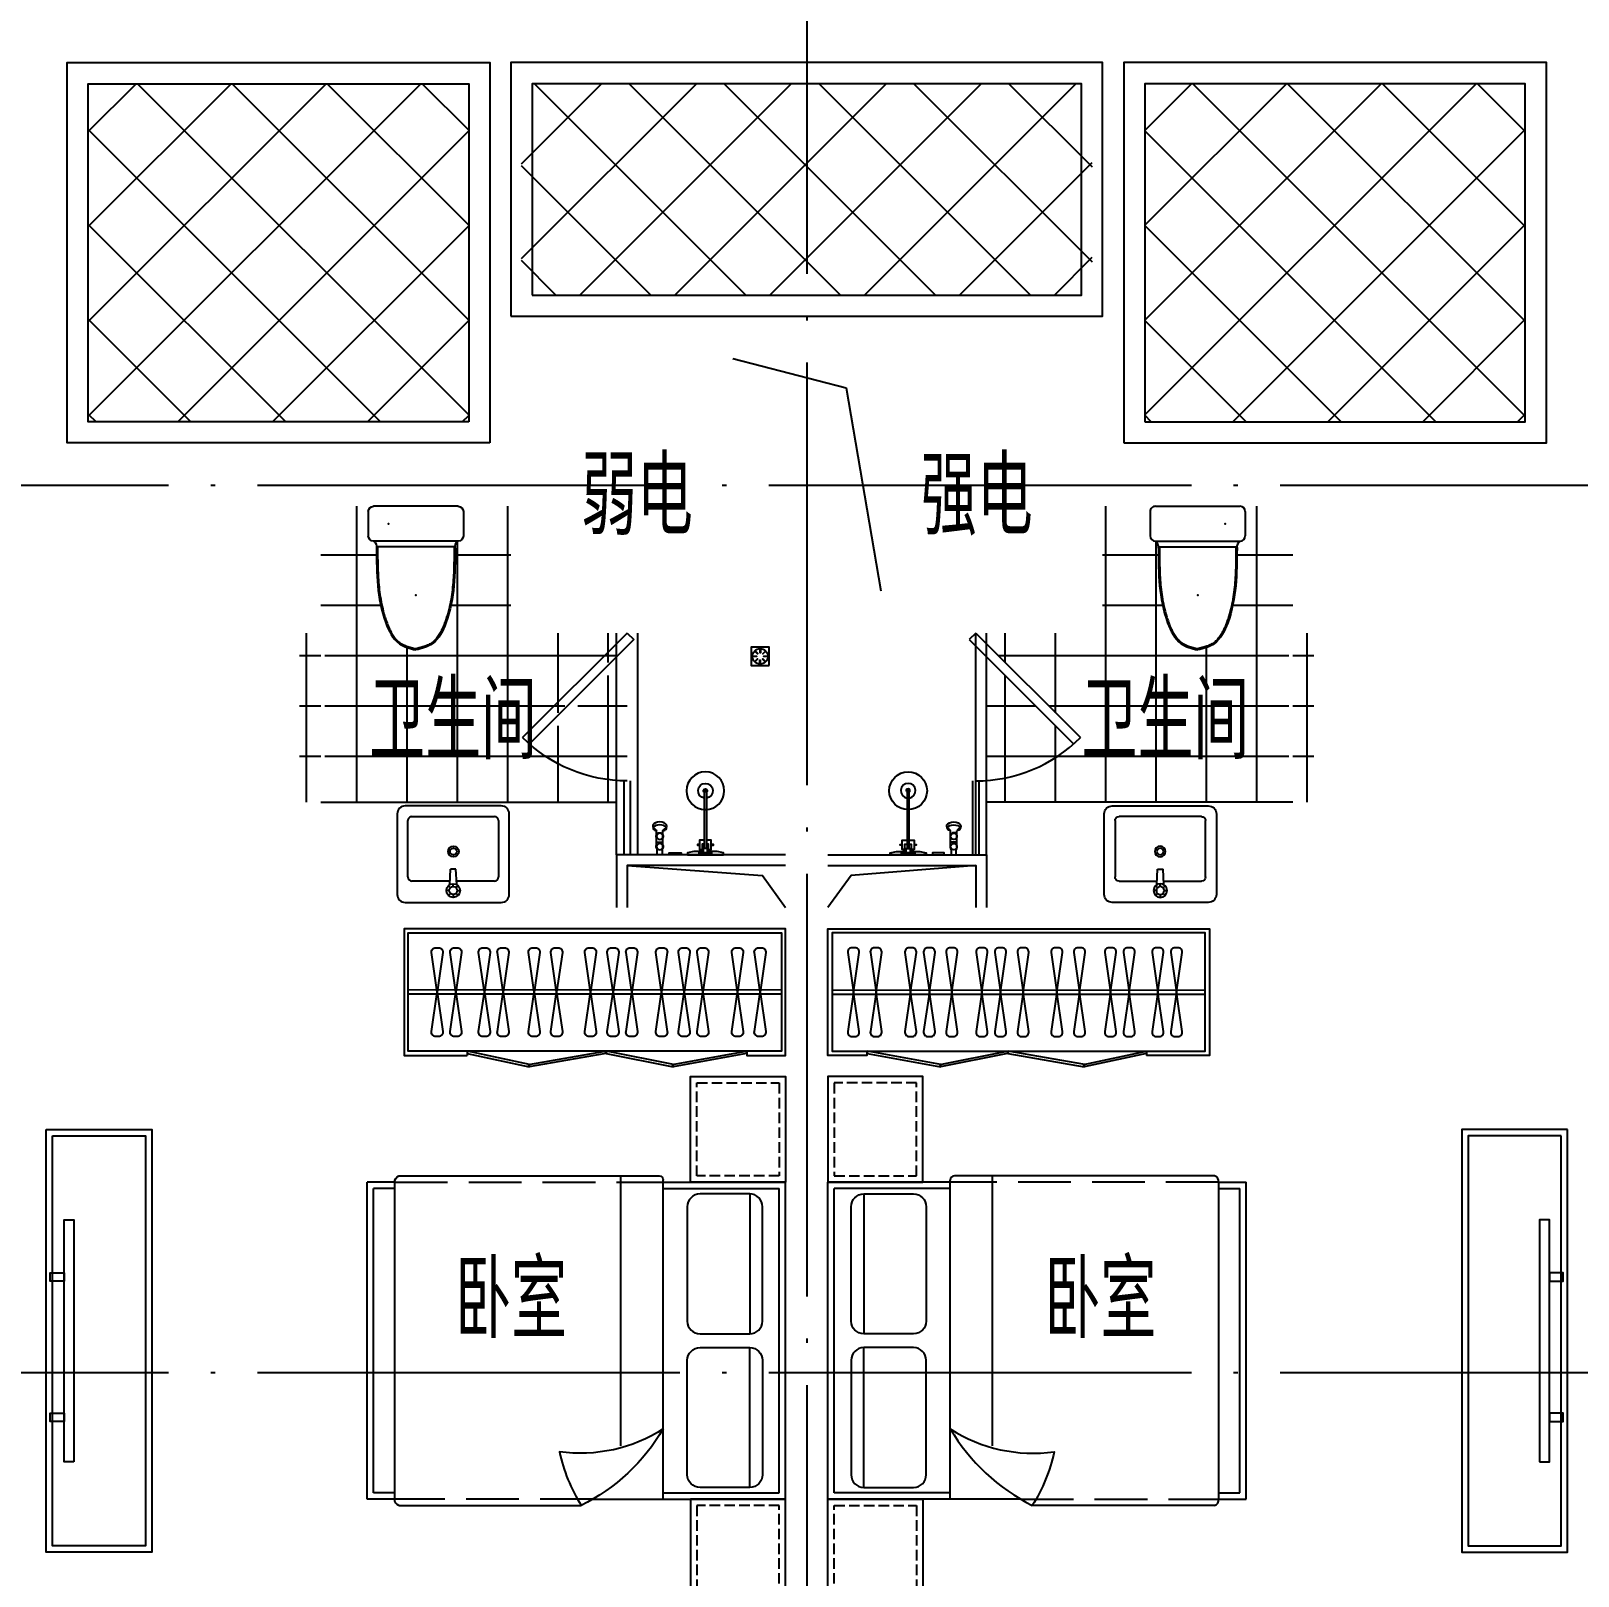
# Model space of a CAD drawing. Extents: x 921942 to 1159542, y -958603 to -790785.
# Drawn here: x 1125518 to 1132840, y -944504 to -937190 of the extents above; entities that cross this region are included whole.
import ezdxf

# ---------------------------------------------------------------- set-up
doc = ezdxf.new("R2010")
doc.units = 0
doc.header["$LTSCALE"] = 1000
doc.header["$MEASUREMENT"] = 0
doc.linetypes.add('DASH', pattern=[0.35, 0.25, -0.1])
doc.linetypes.add('DOTE', pattern=[2.4200000000000004, 2, -0.2, 0.02, -0.2])
doc.layers.get('0').update_dxf_attribs({"linetype": 'CONTINUOUS'})
for name, color, linetype in [('DOTE', 1, 'DOTE'), ('TT', 7, 'CONTINUOUS'), ('厨卫', 8, 'CONTINUOUS'), ('家具', 8, 'CONTINUOUS'), ('平面填充', 250, 'CONTINUOUS'), ('管道', 8, 'CONTINUOUS')]:
    doc.layers.add(name, color=color, linetype=linetype)
doc.styles.get("Standard").update_dxf_attribs({"font": 'GBENOR', "bigfont": 'GBCBIG'})

# ---------------------------------------------------------------- blocks, each defined once
blk = doc.blocks.new('dgfgf')
at = {"layer": '家具'}
blk.add_lwpolyline([(7597.416674697219, -62676.15392832961), (7147.416674697219, -62676.15392832962), (7147.41667469719, -63176.15392832961), (7597.416674697219, -63176.15392832962), (7597.416674697219, -62676.15392832961), (7517.416674697219, -62676.1539283296)], dxfattribs=at)
at = {"layer": '家具', "color": 251, "linetype": 'DASH', "ltscale": 0.2}
blk.add_lwpolyline([(7567.416674697248, -62706.1539283296), (7177.416674697248, -62706.1539283296), (7177.416674697248, -63146.1539283296), (7567.416674697248, -63146.1539283296)], close=True, dxfattribs=at)
blk = doc.blocks.new('A$C72813290')
at = {"layer": '家具'}
for p, q in [((579.0947513123974, 2000.016371003119), (-0.0004400378093123436, 2000.016371003119)), ((-0.0004400378093123436, 499.9831619048491), (-0.0004400378093123436, 2000.016371003119)), ((579.0947513123974, 500.0163710030611), (579.0947513123974, 2010.016371003119)), ((1829.957840142073, 2030.01637100341), (599.0947513123974, 2030.016371003119)), ((779.4731696231756, 752.5990974327433), (779.4731696234085, 2030.016371003177)), ((1849.957517702365, 500.0121914137853), (1849.957837680588, 2000.016371003119)), ((1849.957840142073, 2000.016371003119), (1979.957840142073, 2000.016371003177)), ((1979.957840142073, 500.0163710030611), (1979.957840142073, 2000.016371003119)), ((29.99955996219069, 529.9831619048491), (29.99955996219069, 1970.016371003119)), ((579.0947513123974, 1970.016371003119), (29.99955996219069, 1970.016371003119)), ((169.8553271645214, 1944.55867699394), (169.8553271642886, 1282.784345983411)), ((1849.957840142073, 1970.016371003119), (1949.957840142073, 1970.016371003119)), ((1949.957840142073, 530.0154065003735), (1949.957840142073, 1970.016371003119)), ((169.8553271642886, 555.4408559140284), (169.8553271642886, 1217.215186924615)), ((579.0947513123974, 529.9831619049655), (29.99955996219069, 529.9831619048491)), ((1849.957525086589, 530.0121914295014), (1949.957840142073, 530.0154065003735)), ((912.3110353862867, 499.9831619050237), (-0.0004400378093123436, 499.9831619048491)), ((1829.95784014184, 469.9831619047909), (967.0600076857954, 469.9831619047909)), ((1849.957517702365, 500.0123273498612), (1979.957840142073, 500.0163710030611))]:
    blk.add_line(p, q, dxfattribs=at)
at = {"layer": '家具', "linetype": 'DASH'}
for p, q in [((1849.957840142073, 2000.016371003119), (579.0947513123974, 2000.016371003119)), ((912.3110353862867, 499.9831619050237), (1849.957517702365, 500.0123273498612))]:
    blk.add_line(p, q, dxfattribs=at)
at = {"layer": '家具'}
for points in [[(169.8553271645214, 1944.55867699394), (405.2527041113935, 1944.55867699394, -0.4142135623730953), (465.2527041113935, 1884.55867699394), (465.2527041111607, 1342.784345983411, -0.414213562373095), (405.2527041111607, 1282.784345983411), (169.8553271642886, 1282.784345983411, -0.414213562373095), (109.8553271642886, 1342.784345983411), (109.8553271645214, 1884.55867699394, -0.414213562373095)], [(169.8553271642886, 555.4408559140284), (405.2527041111607, 555.4408559140284, 0.4142135623730953), (465.2527041111607, 615.4408559140284), (465.2527041111607, 1157.215186924615, 0.414213562373095), (405.2527041111607, 1217.215186924615), (169.8553271642886, 1217.215186924615, 0.414213562373095), (109.8553271642886, 1157.215186924615), (109.8553271642886, 615.4408559140284, 0.414213562373095)]]:
    blk.add_lwpolyline(points, format="xyb", close=True, dxfattribs=at)
blk.add_lwpolyline([(579.0947513121646, 832.6283110363293, 0.1803020398392493), (1070.7905931524, 724.6212931455229, -0.08863692969021798), (967.063956128899, 470.1111437573563, 28871.27155084922)], format="xyb", dxfattribs=at)
for centre, radius, start, end in [((599.0947513123974, 2010.016371003119), 20, 90, 180), ((1819.313379895641, 2001.253400020069), 30.66941528179127, 357.6883884843629, 69.69174006278409), ((1391.535863609053, 1313.247569365136), 943.9573255325126, 210.607467028559, 243.2773086982754), ((1819.276255795499, 498.7717413156061), 30.70632750165869, 290.3566406253955, 2.315219899597112)]:
    blk.add_arc(centre, radius, start, end, dxfattribs=at)
blk.add_blockref('dgfgf', (-7147.417114735115, 65176.15369478357), dxfattribs=at)
at = {"layer": '家具', "xscale": -1, "rotation": 180}
blk.add_blockref('dgfgf', (-7147.417114735115, -62676.1541618756), dxfattribs=at)
blk = doc.blocks.new('A$C2FB07499')
at = {"layer": '家具', "ltscale": 0.5}
blk.add_lwpolyline([(499.9999030754261, -2.977030817419291e-06), (-9.692457388155162e-05, -2.977030817419291e-06), (-9.692457388155162e-05, 1999.999997022969), (499.9999030754261, 1999.999997022969)], close=True, dxfattribs=at)
at = {"layer": '家具', "color": 251, "ltscale": 40}
for points in [[(469.9999030754261, 29.99999702296918), (29.99990307542612, 29.99999702296918), (29.99990307542612, 1969.999997022969), (469.9999030754261, 1969.999997022969)], [(368.0062037147145, 1572.054374715095), (414.5079044410231, 1572.054374715095), (414.5079044410231, 427.9456193309197), (368.0062037147145, 427.9456193309197)], [(414.5079044410231, 1381.046087849139), (479.9999030754407, 1381.046087849139), (479.9999030754407, 1342.711880616564), (414.5079044410231, 1342.711880616564)], [(414.5079044410231, 716.8923749520254), (479.9999030754407, 716.8923749520254), (479.9999030754407, 678.5581677194459), (414.5079044410231, 678.5581677194459)]]:
    blk.add_lwpolyline(points, close=True, dxfattribs=at)
blk = doc.blocks.new('sderg fhfgjghj')
at = {"layer": '家具'}
blk.add_line((934.2742529190145, 186.1931568357395), (934.2742529190145, 206.1931568360887), dxfattribs=at)
at = {"layer": '家具', "color": 8}
for p, q in [((-553.327838624944, -83.47103900945513), (1212.449465650367, -83.80684316402767)), ((-553.327838624944, -103.4710390094551), (1212.449465650367, -103.8068431640277))]:
    blk.add_line(p, q, dxfattribs=at)
at = {"layer": '家具'}
for points in [[(-387.7383952216478, 196.3610588184674), (-40.46488000289537, 259.4633254688815), (-38.6400927354116, 249.631227451202), (-385.913607954164, 186.5289608010207)], [(276.3037612263579, 196.3610588184674), (-40.46488000289537, 259.4633254688815), (-42.28966727037914, 249.631227451202), (274.4789739588741, 186.5289608010207)], [(278.2436298890971, 196.1931568359141), (640.1681014043279, 259.2954234863282), (641.9928886718117, 249.4633254686487), (280.0684171565808, 186.3610588184674)], [(934.2742529190145, 196.1931568359141), (640.1681014043279, 259.2954234863282), (638.3433141368441, 249.4633254686487), (932.4494656515308, 186.3610588184674)]]:
    blk.add_lwpolyline(points, close=True, dxfattribs=at)
for points in [[(-389.678263884387, 186.5289608010207), (-389.6782638846198, 206.5289608010207), (-573.3278386247111, 206.5289609905449), (-573.3278386254096, -393.4710390073596), (1232.449465650367, -393.8068431639113), (1232.449465650367, 206.1931568360887), (934.2742529185489, 206.1931568358559)], [(-388.4347257806221, 186.5289608451421), (934.2742529190145, 186.1931568357395), (1212.449465650367, 186.1931568359723), (1212.449465650367, -373.8068431639113), (-553.3278386254096, -373.4710390075925), (-553.3278386247111, 186.5289609905449), (-388.4347257803893, 186.5289608452586)]]:
    blk.add_lwpolyline(points, dxfattribs=at)
at = {"layer": '家具', "color": 8}
for points in [[(-479.18578895065, -280.4131166225416), (-452.2646049216855, -93.47103918512585), (-479.1857890852261, 93.47103918512585, -0.4599211023759233), (-459.4209436543752, 116.5289608791354), (-445.1082661887631, 116.5289608791354, -0.4599211030453886), (-425.3434207644314, 93.47103914170293), (-452.2646049219184, -93.47103918489302), (-425.3434208990075, -280.4131165791187, -0.4599211163599181), (-445.1082661887631, -303.4710391854751), (-459.4209436541423, -303.4710391854751, -0.4599211156939787)], [(-372.4615679481067, -280.4131166225416), (-345.5403839191422, -93.47103918512585), (-372.4615680826828, 93.47103918512585, -0.4599211023759233), (-352.6967226518318, 116.5289608791354), (-338.3840451862197, 116.5289608791354, -0.4599211030453886), (-318.619199761888, 93.47103914170293), (-345.540383919375, -93.47103918489302), (-318.6191998964641, -280.4131165791187, -0.4599211163599181), (-338.3840451862197, -303.4710391854751), (-352.696722651599, -303.4710391854751, -0.4599211156939787)], [(-208.6124662214424, -280.4131166225416), (-181.691282192478, -93.47103918512585), (-208.6124663560186, 93.47103918512585, -0.4599211023759233), (-188.8476209251676, 116.5289608791354), (-174.5349434595555, 116.5289608791354, -0.4599211030453886), (-154.7700980352238, 93.47103914170293), (-181.6912821927108, -93.47103918489302), (-154.7700981697999, -280.4131165791187, -0.4599211163599181), (-174.5349434595555, -303.4710391854751), (-188.8476209249347, -303.4710391854751, -0.4599211156939787)], [(-120.1848129497375, -280.4131166225416), (-93.26362892077304, -93.47103918512585), (-120.1848130843136, 93.47103918512585, -0.4599211023759233), (-100.4199676534627, 116.5289608791354), (-86.1072901878506, 116.5289608791354, -0.4599211030453886), (-66.34244476351887, 93.47103914170293), (-93.26362892100587, -93.47103918489302), (-66.34244489809498, -280.4131165791187, -0.4599211163599181), (-86.1072901878506, -303.4710391854751), (-100.4199676532298, -303.4710391854751, -0.4599211156939787)], [(-13.46059194719419, -280.4131166225416), (13.4605920817703, -93.47103918512585), (-13.4605920817703, 93.47103918512585, -0.4599211023759233), (6.304253349080682, 116.5289608791354), (20.61693081469275, 116.5289608791354, -0.4599211030453886), (40.38177623902448, 93.47103914170293), (13.46059208153747, -93.47103918489302), (40.38177610444836, -280.4131165791187, -0.4599211163599181), (20.61693081469275, -303.4710391854751), (6.304253349313512, -303.4710391854751, -0.4599211156939787)], [(128.218709561741, -280.4131166225416), (155.1398935907055, -93.47103918512585), (128.2187094271649, 93.47103918512585, -0.4599211023759233), (147.9835548580159, 116.5289608791354), (162.2962323236279, 116.5289608791354, -0.4599211030453886), (182.0610777479596, 93.47103914170293), (155.1398935904726, -93.47103918489302), (182.0610776133835, -280.4131165791187, -0.4599211163599181), (162.2962323236279, -303.4710391854751), (147.9835548582487, -303.4710391854751, -0.4599211156939787)], [(216.6463628334459, -280.4131166225416), (243.5675468624104, -93.47103918512585), (216.6463626988698, 93.47103918512585, -0.4599211023759233), (236.4112081297208, 116.5289608791354), (250.7238855953328, 116.5289608791354, -0.4599211030453886), (270.4887310196646, 93.47103914170293), (243.5675468621776, -93.47103918489302), (270.4887308850884, -280.4131165791187, -0.4599211163599181), (250.7238855953328, -303.4710391854751), (236.4112081299536, -303.4710391854751, -0.4599211156939787)], [(323.3705838359892, -280.4131166225416), (350.2917678649537, -93.47103918512585), (323.3705837014131, 93.47103918512585, -0.4599211023759233), (343.1354291322641, 116.5289608791354), (357.4481065978762, 116.5289608791354, -0.4599211030453886), (377.2129520222079, 93.47103914170293), (350.2917678647209, -93.47103918489302), (377.2129518876318, -280.4131165791187, -0.4599211163599181), (357.4481065978762, -303.4710391854751), (343.1354291324969, -303.4710391854751, -0.4599211156939787)], [(483.4243791820481, -280.4131166225416), (510.3455632110126, -93.47103918512585), (483.424379047472, 93.47103918512585, -0.4599211023759233), (503.189224478323, 116.5289608791354), (517.5019019439351, 116.5289608791354, -0.4599211030453886), (537.2667473682668, 93.47103914170293), (510.3455632107798, -93.47103918489302), (537.2667472336907, -280.4131165791187, -0.4599211163599181), (517.5019019439351, -303.4710391854751), (503.1892244785558, -303.4710391854751, -0.4599211156939787)], [(590.1486001845915, -280.4131166225416), (617.069784213556, -93.47103918512585), (590.1486000500154, 93.47103918512585, -0.4599211023759233), (609.9134454808664, 116.5289608791354), (624.2261229464784, 116.5289608791354, -0.4599211030453886), (643.9909683708102, 93.47103914170293), (617.0697842133231, -93.47103918489302), (643.990968236234, -280.4131165791187, -0.4599211163599181), (624.2261229464784, -303.4710391854751), (609.9134454810992, -303.4710391854751, -0.4599211156939787)], [(737.1236634708475, -280.4131166225416), (764.044847499812, -93.47103918512585), (737.1236633362714, 93.47103918512585, -0.4599211023759233), (756.8885087671224, 116.5289608791354), (771.2011862327345, 116.5289608791354, -0.4599211030453886), (790.9660316570662, 93.47103914170293), (764.0448474995792, -93.47103918489302), (790.9660315224901, -280.4131165791187, -0.4599211163599181), (771.2011862327345, -303.4710391854751), (756.8885087673552, -303.4710391854751, -0.4599211156939787)], [(825.5513167425524, -280.4131166225416), (852.4725007715169, -93.47103918512585), (825.5513166079763, 93.47103918512585, -0.4599211023759233), (845.3161620388273, 116.5289608791354), (859.6288395044394, 116.5289608791354, -0.4599211030453886), (879.3936849287711, 93.47103914170293), (852.4725007712841, -93.47103918489302), (879.393684794195, -280.4131165791187, -0.4599211163599181), (859.6288395044394, -303.4710391854751), (845.3161620390601, -303.4710391854751, -0.4599211156939787)], [(960.7718982230872, -280.4131166225416), (987.6930822520517, -93.47103918512585), (960.7718980885111, 93.47103918512585, -0.4599211023759233), (980.5367435193621, 116.5289608791354), (994.8494209849741, 116.5289608791354, -0.4599211030453886), (1014.614266409306, 93.47103914170293), (987.6930822518189, -93.47103918489302), (1014.61426627473, -280.4131165791187, -0.4599211163599181), (994.8494209849741, -303.4710391854751), (980.5367435195949, -303.4710391854751, -0.4599211156939787)], [(1049.199551494792, -280.4131166225416), (1076.120735523757, -93.47103918512585), (1049.199551360216, 93.47103918512585, -0.4599211023759233), (1068.964396791067, 116.5289608791354), (1083.277074256679, 116.5289608791354, -0.4599211030453886), (1103.041919681011, 93.47103914170293), (1076.120735523524, -93.47103918489302), (1103.041919546435, -280.4131165791187, -0.4599211163599181), (1083.277074256679, -303.4710391854751), (1068.9643967913, -303.4710391854751, -0.4599211156939787)]]:
    blk.add_lwpolyline(points, format="xyb", close=True, dxfattribs=at)
blk = doc.blocks.new('asfdgfhgfh')
at = {"layer": '厨卫', "lineweight": -3}
for p, q in [((-221.8856369944988, -49.84651675086934), (-221.8856369771529, -124.6302747764857)), ((-221.8856369893765, -71.84651675086934), (-191.8856369893765, -71.84651674388442)), ((-191.8856369944988, -49.84651674388442), (-191.8856369771529, -124.6302747704322)), ((-12.385636997642, -36.51318336813711), (-12.3856369999703, -26.51318336813711)), ((4.114363003522158, -41.5131833642954), (4.114363067201339, -314.8901316133561)), ((14.11436306720134, -314.8901316110278), (14.11436300352216, -41.51318336196709)), ((30.614363002358, -36.51318335812539), (30.6143630000297, -26.51318335812539))]:
    blk.add_line(p, q, dxfattribs=at)
at = {"layer": '厨卫', "color": 8}
for p, q in [((-5.885636997641996, -36.51318336662371), (-5.885636999970302, -26.51318336662371)), ((24.11436300165951, -33.51318335963879), (24.1143630000297, -26.51318335963879))]:
    blk.add_line(p, q, dxfattribs=at)
at = {"layer": '厨卫', "lineweight": -3}
for points in [[(-195.2189703301992, -40.41842632874614), (-195.2189703369513, -11.51318341068691), (-218.5523036699742, -11.51318341615843), (-218.5523036632221, -40.41842633421766)], [(-0.885636999970302, -26.51318336545955), (-46.1356369999703, -26.51318337599514), (-75.88563700113446, -21.51318338292185), (-75.88563700346276, -11.51318338292185)], [(-75.88563700346276, -11.51318338292185), (94.11436299653724, -11.51318334334064), (94.11436299886554, -21.51318334334064), (64.3643630000297, -26.51318335026735), (19.1143630000297, -26.51318336080294)], [(-18.88563699193764, -61.01318336965051), (-28.88563699193764, -61.01318337197881), (-28.88563699286897, -57.01318337197881), (-18.88563699286897, -57.01318336965051)], [(4.114363012835383, -81.5131833642954), (-18.88563698716462, -81.5131833696505), (-18.885636997642, -36.51318336965051), (-5.885636997641996, -36.51318336662371)], [(24.114363002358, -36.51318335963879), (37.114363002358, -36.51318335661199), (37.11436301283538, -81.51318335661199), (14.11436301283538, -81.5131833619671)], [(37.11436300713103, -57.01318335661199), (47.11436300713103, -57.01318335428368), (47.11436300806236, -61.01318335428368), (37.11436300806236, -61.01318335661199)]]:
    blk.add_lwpolyline(points, dxfattribs=at)
for points in [[(-161.8856370034628, -11.51318340294529), (-161.8856370011345, -21.51318340294529), (-105.8856370011345, -21.51318338990677), (-105.8856370034628, -11.51318338990677)], [(40.11436299653724, -11.5131833559135), (40.11436299886554, -21.5131833559135), (-21.88563700113446, -21.513183370349), (-21.88563700346276, -11.513183370349)]]:
    blk.add_lwpolyline(points, close=True, dxfattribs=at)
at = {"layer": '厨卫', "color": 8}
for points in [[(4.114363008178771, -61.5131833642954), (-5.885636991821229, -61.51318336662371), (-5.885636998340487, -33.51318336662371), (-0.8856369983404875, -33.51318336545955)], [(19.11436300165951, -33.51318336080294), (24.11436300165951, -33.51318335963879), (24.11436300817877, -61.51318335963879), (14.11436300817877, -61.51318336196709)]]:
    blk.add_lwpolyline(points, dxfattribs=at)
blk.add_lwpolyline([(19.11436299886554, -21.51318336080294), (19.11436300352216, -41.51318336080294), (-0.8856369964778423, -41.51318336545955), (-0.8856370011344552, -21.51318336545955)], close=True, dxfattribs=at)
for centre, radius in [((-206.8856369944988, -49.84651674760971), 15), ((-206.8856369830901, -98.84651674760971), 15), ((9.114363067201339, -314.8901316124247), 4.999999999999999)]:
    blk.add_circle(centre, radius, dxfattribs=at)
at = {"layer": '厨卫', "lineweight": -3}
blk.add_circle((9.114363067201339, -314.8901316124247), 89.50000000000477, dxfattribs=at)
at = {"layer": '厨卫', "color": 8}
for centre, radius, start, end in [((-206.8856369944988, -49.84651674760971), 16.99999999999724, 133.3359227590924, 208.0724869444849), ((-206.8856369944988, -49.84651674760971), 16.99999999999724, 331.9275130823918, 46.66407726919459), ((-206.8856369830901, -98.84651674760971), 17.00000000000621, 151.9275130823917, 28.07248694448486), ((9.114363067201339, -314.8901316124247), 35.00000000000433, 98.21321072082475, 81.78678930605847), ((9.114363067201339, -314.8901316124247), 8.999999999996225, 123.7489886090958, 56.25101141680645)]:
    blk.add_arc(centre, radius, start, end, dxfattribs=at)
at = {"layer": '厨卫', "lineweight": -3}
for centre, radius, start, end in [((-238.5193366559688, -118.6833045217791), 17.66483569775225, 286.4180663995135, 340.3267392425314), ((-175.251937301131, -118.6833045069943), 17.66483569771895, 199.6732607848371, 253.5819336279643)]:
    blk.add_arc(centre, radius, start, end, dxfattribs=at)
at = {"layer": '厨卫', "lineweight": -3, "extrusion": (0, 0, -1)}
for centre, major_axis, ratio, start_param, end_param in [((-206.8856369717978, -147.3145737763261), (33.5595291014366, 7.822422223179187e-09), 0.612909361112146, -0.3796203813063745, 3.521213034889361), ((-206.8856369740097, -137.8439095284557), (31.40840299578781, 7.294673165733956e-09), 0.4788404488619488, -1.072899011411401, 4.214491665006882)]:
    blk.add_ellipse(centre, major_axis=major_axis, ratio=ratio, start_param=start_param, end_param=end_param, dxfattribs=at)
blk = doc.blocks.new('aswfdgdfh')
at = {"layer": '厨卫'}
blk.add_lwpolyline([(42.91116649913602, -42.91116651915945), (42.91116651904304, 42.91116649936885), (-42.91116649971809, 42.91116651933407), (-42.91116651915945, -42.91116649919422)], close=True, dxfattribs=at)
at = {"layer": '厨卫', "color": 8}
for points in [[(-32.97869960835669, -0.3626143862493336), (-32.97869960800745, 1.312903414946049), (-17.40667611290701, 1.312903411278967), (-17.40667611325625, -0.3626143899164163)], [(-23.57586921961047, 23.06305503624026), (-22.39109922014177, 24.24782503518509), (-11.38001581258141, 13.23674162226962), (-12.5647858120501, 12.05197162332479)], [(-0.3626143864821643, 32.97869960853131), (1.312903414713219, 32.97869960818207), (1.312903410987929, 17.40667611308163), (-0.3626143902074546, 17.40667611343088)], [(23.06305503600743, 23.57586921961047), (24.24782503489405, 22.39109922008356), (13.23674162174575, 11.3800158125232), (12.05197162285913, 12.5647858120501)], [(32.97869960870594, 0.3626143867149949), (32.97869960835669, -1.312903414480388), (17.40667611325625, -1.312903410871513), (17.4066761136055, 0.3626143903238699)], [(-23.0630550365895, -23.57586921937764), (-24.24782503547613, -22.39109921985073), (-13.23674162279349, -11.38001581229037), (-12.05197162390687, -12.56478581181727)], [(0.3626143864821643, -32.97869960858952), (-1.312903414713219, -32.97869960818207), (-1.312903411104344, -17.40667611308163), (0.3626143900910392, -17.40667611348908)], [(23.57586921949405, -23.06305503600743), (22.39109922002535, -24.24782503501046), (11.38001581246499, -13.236741622095), (12.56478581193369, -12.05197162309196)]]:
    blk.add_lwpolyline(points, close=True, dxfattribs=at)
blk.add_circle((0, 0), 36.56169166270411, dxfattribs=at)
blk = doc.blocks.new('DR2045')
at = {"color": 0, "linetype": 'ByBlock'}
for p, q in [((0, 0), (-1.060660171779773, -1.060660171779773)), ((0, 0), (16.97056274847716, -16.97056274847705)), ((-1.060660171779773, -1.060660171779773), (15.90990257669728, -18.03122292025705))]:
    blk.add_line(p, q, dxfattribs=at)
blk.add_arc((1.137e-13, 0), 24, 270, 315.0000000000002, dxfattribs=at)
blk = doc.blocks.new('asfdgfh')
at = {"layer": '厨卫', "ltscale": 100}
for p, q in [((158.6061403580243, -66.74624508770648, 1e-08), (-241.3938596419757, -66.74624508770648, 1e-08)), ((145.0359630809398, -40.00501381768845, 1e-08), (-227.8236823648913, -40.00501381763024, 1e-08)), ((-266.3938596419757, -206.7462450877065, 1e-08), (-266.3938596419757, -91.74624508770648, 1e-08)), ((183.6061403580243, -206.7462450877065, 1e-08), (183.6061403580243, -91.74624508770648, 1e-08)), ((158.6061403580243, -231.7462450877065, 1e-08), (-241.3938596419757, -231.7462450877065, 1e-08))]:
    blk.add_line(p, q, dxfattribs=at)
for centre, radius, start, end in [((-241.3938596419757, -91.74624508770648, 1e-08), 25, 90, 180), ((-260.5523616871797, -38.96400265733246, 1e-08), 33.7026474030758, 303.6157109725532, 10.84696719488574), ((177.9976350881625, -38.91324735910166, 1e-08), 33.92205522120374, 169.3112870268983, 235.1347334929933), ((158.6061403580243, -91.74624508770648, 1e-08), 25, 0, 90), ((-241.3938596419757, -206.7462450877065, 1e-08), 25, 180, 270), ((158.6061403580243, -206.7462450877065, 1e-08), 25, 270, 0)]:
    blk.add_arc(centre, radius, start, end, dxfattribs=at)
for points, knots in [([(-227.4518687603995, -32.62162061396521, 1e-08), (-226.9353668346303, 85.37594802759122, 1e-08), (-226.2472895187093, 242.5708126805839, 1e-08), (-137.1220646596048, 424.3787184518296, 1e-08), (-69.4156421351945, 441.2649987917976, 1e-08), (-41.39385964197572, 448.2537549122935, 1e-08)], [0, 0, 0, 0, 355.2427200000478, 473.2498468592557, 556.5760415512856, 556.5760415512856, 556.5760415512856, 556.5760415512856]), ([(-222.386364149279, -40.91234634397551, 1e-08), (-222.3170452134218, -1.831418545451015, 1e-08), (-222.1818527567666, 28.93990408239188, 1e-08), (-220.4100389668019, 90.34868874558015, 1e-08), (-218.7734653048683, 120.9858626425266, 1e-08), (-212.509750041645, 182.0777151569491, 1e-08), (-207.8829613195267, 212.5319677420775, 1e-08), (-197.5880797164282, 258.051534573664, 1e-08), (-193.6039936954621, 273.1763080467354, 1e-08), (-186.629739375785, 295.8867455115542, 1e-08), (-184.1489072622498, 303.427438870247, 1e-08), (-180.1596170942066, 314.7469708258868, 1e-08), (-178.7862445526989, 318.5206959992065, 1e-08), (-175.9505653644446, 326.0479466679972, 1e-08), (-174.4867895336356, 329.8009186078561, 1e-08), (-169.9393923776224, 340.975605096959, 1e-08), (-166.6989095088793, 348.314735660213, 1e-08), (-159.6970359194092, 362.5182831250131, 1e-08), (-155.9353800704703, 369.3825693256804, 1e-08), (-147.7999835315859, 382.3772172625177, 1e-08), (-143.4231725434074, 388.5123584169196, 1e-08), (-133.9665768969571, 399.8101369815413, 1e-08), (-128.8872494532261, 404.9731570870499, 1e-08), (-120.6686682185391, 411.8268212875118, 1e-08), (-117.8348489145283, 413.957806598919, 1e-08), (-111.9260162728606, 417.9222275622888, 1e-08), (-108.8536238392117, 419.7595681864768, 1e-08), (-102.4944711822318, 423.1883376791957, 1e-08), (-99.20720267400611, 424.7799639478326, 1e-08), (-92.44047933979891, 427.7590758345905, 1e-08), (-88.96084854705259, 429.1461617478635, 1e-08), (-78.33203845180105, 433.0427257994888, 1e-08), (-70.91107445745729, 435.3165363871958, 1e-08), (-55.73619011044502, 439.5230601656367, 1e-08), (-47.98269564437214, 441.4573095762171, 1e-08), (-40.18390118214302, 443.4023633051547, 1e-08)], [0, 0, 0, 0, 92.7626735918814, 92.7626735918814, 185.5253471837628, 185.5253471837628, 278.2880207756442, 278.2880207756442, 324.6693575715849, 324.6693575715849, 347.8600259695552, 347.8600259695552, 359.4553601685404, 359.4553601685404, 371.0506943675256, 371.0506943675256, 394.2413627654959, 394.2413627654959, 417.4320311634663, 417.4320311634663, 440.6226995614366, 440.6226995614366, 463.8133679594069, 463.8133679594069, 475.4087021583921, 475.4087021583921, 487.0040363573773, 487.0040363573773, 498.5993705563625, 498.5993705563625, 510.1947047553477, 510.1947047553477, 533.385373153318, 533.385373153318, 556.5760415512884, 556.5760415512884, 556.5760415512884, 556.5760415512884]), ([(139.9656515456736, -40.37549151579151, 1e-08), (139.5293259294704, -1.831418545509223, 1e-08), (139.3941334728152, 28.93990408233367, 1e-08), (137.6223196828505, 90.34868874558015, 1e-08), (135.9857460209168, 120.9858626424684, 1e-08), (129.7220307576936, 182.0777151568909, 1e-08), (125.0952420355752, 212.5319677420193, 1e-08), (114.8003604324767, 258.051534573664, 1e-08), (110.8162744116271, 273.1763080467354, 1e-08), (103.8420200918335, 295.8867455115542, 1e-08), (101.3611879782984, 303.427438870247, 1e-08), (97.37189781025518, 314.7469708258868, 1e-08), (95.99852526874747, 318.5206959992065, 1e-08), (93.16284608049318, 326.0479466679972, 1e-08), (91.69907024968415, 329.8009186078561, 1e-08), (87.15167309367098, 340.9756050969008, 1e-08), (83.91119022492785, 348.314735660213, 1e-08), (76.9093166354578, 362.5182831249549, 1e-08), (73.14766078651883, 369.3825693256804, 1e-08), (65.01226424775086, 382.3772172625177, 1e-08), (60.63545325957239, 388.5123584168614, 1e-08), (51.17885761300568, 399.8101369815413, 1e-08), (46.09953016939107, 404.9731570870499, 1e-08), (37.88094893458765, 411.8268212874536, 1e-08), (35.04712963057682, 413.957806598919, 1e-08), (29.13829698890913, 417.9222275622305, 1e-08), (26.0659045552602, 419.7595681864768, 1e-08), (19.70675189828034, 423.1883376791957, 1e-08), (16.41948339005467, 424.7799639478326, 1e-08), (9.652760055847466, 427.7590758345905, 1e-08), (6.173129263101146, 429.1461617478635, 1e-08), (-4.455680832150392, 433.0427257994888, 1e-08), (-11.87664482649416, 435.3165363871958, 1e-08), (-27.05152917350642, 439.5230601656367, 1e-08), (-34.8050236395793, 441.4573095762171, 1e-08), (-42.60381810180843, 443.4023633051547, 1e-08)], [0, 0, 0, 0, 92.7626735918814, 92.7626735918814, 185.5253471837628, 185.5253471837628, 278.2880207756442, 278.2880207756442, 324.6693575715849, 324.6693575715849, 347.8600259695552, 347.8600259695552, 359.4553601685404, 359.4553601685404, 371.0506943675256, 371.0506943675256, 394.2413627654959, 394.2413627654959, 417.4320311634663, 417.4320311634663, 440.6226995614366, 440.6226995614366, 463.8133679594069, 463.8133679594069, 475.4087021583921, 475.4087021583921, 487.0040363573773, 487.0040363573773, 498.5993705563625, 498.5993705563625, 510.1947047553477, 510.1947047553477, 533.385373153318, 533.385373153318, 556.5760415512884, 556.5760415512884, 556.5760415512884, 556.5760415512884]), ([(144.6641494764481, -32.62162061396521, 1e-08), (144.1476475506788, 85.37594802759122, 1e-08), (143.4595702347578, 242.5708126806421, 1e-08), (54.33434537565336, 424.3787184517714, 1e-08), (-13.37207714864053, 441.2649987917976, 1e-08), (-41.39385964197572, 448.2537549122935, 1e-08)], [0, 0, 0, 0, 355.2427200000514, 473.2498468592435, 556.5760415512733, 556.5760415512733, 556.5760415512733, 556.5760415512733])]:
    blk.add_open_spline(points, degree=3, knots=knots, dxfattribs=at)
at = {"layer": '厨卫'}
for p in [(-42.11964251066092, 189.2791899586446, 1e-08), (-170.7115477228072, -148.692169585207, 1e-08)]:
    blk.add_point(p, dxfattribs=at)
blk = doc.blocks.new('dfdsf')
at = {"layer": '家具'}
for p, q in [((-5626.473608758264, -27307.3486458838), (-6080.731913608171, -27307.3486458838)), ((-6118.831913608177, -27345.44864588381), (-6118.831913608177, -27726.44864588381)), ((-5588.373608758258, -27726.44864588381), (-5588.373608758258, -27345.44864588381)), ((-6080.731913608171, -27764.54864588381), (-5626.473608758264, -27764.54864588381))]:
    blk.add_line(p, q, dxfattribs=at)
at = {"layer": '家具', "color": 8}
for p, q in [((-5872.406503072321, -27363.95664026488), (-5885.871040426886, -27363.95664026488)), ((-5866.874092104343, -27350.63551101041), (-5876.377111874863, -27341.09683283082)), ((-5866.710719794231, -27377.43855889999), (-5876.096491956057, -27387.09262784412)), ((-5853.602761183218, -27345.15289837577), (-5853.602761183218, -27331.68836102118)), ((-5831.109767354174, -27340.81993622227), (-5840.495539516, -27350.4740051664)), ((-5830.828410491573, -27386.81644769893), (-5840.331430262093, -27377.27776951935)), ((-5834.799019294114, -27363.95664026488), (-5821.334481939521, -27363.95664026488)), ((-6068.03191360816, -27694.69864588381), (-6068.03191360816, -27427.9986458838)), ((-6048.981913608171, -27408.94864588381), (-5869.201593039608, -27408.94864588381)), ((-5870.084983734348, -27391.69791249819), (-5866.302761183229, -27465.55664026488)), ((-5853.602761183218, -27382.76038215398), (-5853.602761183218, -27396.22491950855)), ((-5837.120538632058, -27391.69791249819), (-5840.902761183206, -27465.55664026488)), ((-5838.003929326798, -27408.94864588381), (-5658.223608758264, -27408.94864588381)), ((-5639.173608758247, -27427.9986458838), (-5639.173608758247, -27694.69864588381)), ((-5866.302761183229, -27465.55664026488), (-5840.902761183206, -27465.55664026488)), ((-5658.223608758264, -27713.7486458838), (-6048.981913608171, -27713.7486458838))]:
    blk.add_line(p, q, dxfattribs=at)
for centre, radius in [((-5853.602761183218, -27363.95664026488), 32.26827924368117), ((-5853.602761183218, -27363.95664026488), 18.80374188911082), ((-5854.571620082796, -27548.64864588382), 25.4), ((-5854.571620082796, -27548.64864588382), 15.95985148249019)]:
    blk.add_circle(centre, radius, dxfattribs=at)
at = {"layer": '家具'}
for centre, start, end in [((-6080.731913608171, -27345.44864588381), 90, 180), ((-5626.473608758264, -27345.44864588381), 0, 90), ((-6080.731913608171, -27726.44864588381), 180, 270), ((-5626.473608758264, -27726.44864588381), 270, 0)]:
    blk.add_arc(centre, 38.09999999999999, start, end, dxfattribs=at)
at = {"layer": '家具', "color": 8}
for centre, start, end in [((-6048.981913608171, -27427.9986458838), 90, 180), ((-5658.223608758264, -27427.9986458838), 0, 90), ((-6048.981913608171, -27694.69864588381), 180, 270), ((-5658.223608758264, -27694.69864588381), 270, 0)]:
    blk.add_arc(centre, 19.05, start, end, dxfattribs=at)

msp = doc.modelspace()

# ---------------------------------------------------------------- hatches: boundary and pattern name
at = {"layer": '平面填充'}
h = msp.add_hatch(dxfattribs=at)
h.set_pattern_fill('NET', color=256, scale=100, angle=45, style=0)
h.set_pattern_definition([(45, (465072.5363303055, -366742.544229287), (-224.5064030267288, 224.5064030267289), []), (135, (465072.5363303055, -366742.544229287), (-224.5064030267289, -224.5064030267288), [])])
h.paths.add_polyline_path([(1127589.949786828, -939040.4414576589), (1125789.949786772, -939040.4414576589), (1125789.949786772, -937440.4414576873), (1127589.949786828, -937440.4414576873)])
h = msp.add_hatch(dxfattribs=at)
h.set_pattern_fill('NET', color=256, scale=100, angle=45, style=0)
h.set_pattern_definition([(45, (295589.7696618063, -204361.5283517489), (-224.5064030267288, 224.5064030267289), []), (135, (295589.7696618063, -204361.5283517489), (-224.5064030267289, -224.5064030267288), [])])
h.paths.add_polyline_path([(1127839.949789878, -938440.441457703), (1130539.949789939, -938440.4414577031), (1130539.949789939, -937440.4414577032), (1127839.949789878, -937440.4414577031)])
h = msp.add_hatch(dxfattribs=at)
h.set_pattern_fill('NET', color=256, scale=100, angle=45, style=0)
h.set_pattern_definition([(135, (1793307.363243181, -366742.544229287), (224.5064030267288, 224.5064030267289), []), (45.00000000000001, (1793307.363243181, -366742.544229287), (224.5064030267289, -224.5064030267288), [])])
h.paths.add_polyline_path([(1130789.949786659, -939040.4414576589), (1132589.949786715, -939040.4414576589), (1132589.949786715, -937440.4414576873), (1130789.949786659, -937440.4414576873)])
h = msp.add_hatch(dxfattribs=at)
h.set_pattern_fill('NET', color=256, scale=75, style=0)
h.set_pattern_definition([(0, (465072.5363303055, -366742.544229287), (0, 238.125), []), (90, (465072.5363303055, -366742.544229287), (-238.125, 1.458046940019768e-14), [])])
edge = h.paths.add_edge_path()
edge.add_line((1127889.949786724, -940040.4414576819), (1127789.949786801, -940040.4414576805))
edge.add_line((1127789.949786801, -940040.4414576805), (1127789.949786801, -939440.4414576588))
edge.add_line((1127789.949786801, -939440.4414576588), (1127539.94978678, -939440.4414576589))
edge.add_arc((1127539.94978678, -939465.4414576589), 25, 0, 90, ccw=False)
edge.add_line((1127564.94978678, -939465.4414576589), (1127564.94978678, -939580.4414576589))
edge.add_arc((1127539.94978678, -939580.4414576589), 25, -90, 0, ccw=False)
edge.add_arc((1127559.34128151, -939633.2744553876), 33.9220552211547, 124.8652665068609, 190.6887130120241)
edge.add_spline(control_points=[(1127526.007795898, -939639.5660821326), (1127525.491293973, -939757.5636507742), (1127524.803216656, -939914.7585154272), (1127435.677991797, -940096.5664211984), (1127367.971569273, -940113.4527015383), (1127339.94978678, -940120.4414576589)], knot_values=[0, 0, 0, 0, 355.2427200000514, 473.2498468592435, 556.5760415512733, 556.5760415512733, 556.5760415512733, 556.5760415512733], degree=3, periodic=0)
edge.add_spline(control_points=[(1127339.94978678, -940120.4414576589), (1127311.928004286, -940113.4527015383), (1127244.221581762, -940096.5664211984), (1127155.096356903, -939914.7585154271), (1127154.408279587, -939757.5636507742), (1127153.891777661, -939639.5660821326)], knot_values=[0, 0, 0, 0, 83.32619469202984, 201.3333215512378, 556.5760415512856, 556.5760415512856, 556.5760415512856, 556.5760415512856], degree=3, periodic=0)
edge.add_arc((1127120.791284735, -939633.2237000893), 33.70264740311221, 349.1530328054943, 415.5214195735331)
edge.add_arc((1127139.94978678, -939580.4414576589), 25, 180, 269.81780543844354, ccw=False)
edge.add_line((1127114.94978678, -939580.4414576589), (1127114.94978678, -939465.4414576589))
edge.add_arc((1127139.94978678, -939465.4414576589), 25, 90, 180, ccw=False)
edge.add_line((1127139.94978678, -939440.4414576589), (1126889.94978678, -939440.4414576589))
edge.add_line((1126889.94978678, -939440.4414576589), (1126889.949786779, -940040.4414576944))
edge.add_line((1126889.94978678, -940040.4414576944), (1126894.452445004, -940040.4414576944))
edge.add_line((1126894.452445004, -940040.4414576944), (1126908.611587261, -940040.4414576944))
edge.add_line((1126908.611587261, -940040.4414576944), (1126908.611587261, -940840.4414576947))
edge.add_line((1126908.611587261, -940840.4414576947), (1127889.949786724, -940840.4414577085))
edge.add_line((1127889.949786724, -940840.4414577085), (1127889.949786724, -940040.4414576819))
edge = h.paths.add_edge_path()
edge.add_line((1128339.955081076, -940090.4124755494), (1128339.955345629, -940040.4414576883))
edge.add_line((1128339.955345629, -940040.4414576883), (1127889.949786724, -940040.441457682))
edge.add_line((1127889.949786724, -940040.441457682), (1127889.949786724, -940840.4414577085))
edge.add_line((1127889.949786724, -940840.4414577085), (1128339.951110332, -940840.4414577145))
edge.add_line((1128339.951110332, -940840.4414577145), (1128339.95164934, -940738.6289960332))
edge.add_ellipse((1128389.950635392, -940040.4169212331), major_axis=(-494.9747468320944, 494.9747468320944), ratio=0.9999999999996593, start_angle=93.58332169846909, end_angle=130.9040394470792, ccw=False)
edge.add_ellipse((1128389.950635392, -940040.4169212331), major_axis=(-494.9747468320944, 494.9747468320944), ratio=0.9999999999996593, start_angle=90, end_angle=93.58332169846909, ccw=False)
edge.add_line((1127894.975888561, -940535.3916680649), (1128339.955081076, -940090.4124755494))
edge = h.paths.add_edge_path(flags=17)
edge.add_line((1128339.954753517, -940152.2846464621), (1127926.879503728, -940565.3598962518))
edge.add_ellipse((1128389.950635392, -940040.4169212331), major_axis=(-494.9747468320944, 494.9747468320944), ratio=0.9999999999996593, start_angle=93.5833216984691, end_angle=130.9040394470792)
edge.add_line((1128339.95164934, -940738.628996033), (1128339.954753517, -940152.2846464621))
h.paths.add_polyline_path([(1126889.94978678, -940040.4414576804), (1126789.94978678, -940040.4414576804), (1126789.94978678, -940840.4414576804), (1126889.94978678, -940840.4414576805)])
h.paths.add_polyline_path([(1126874.027510204, -940504.7992957148), (1126883.69978678, -940504.7992957149), (1126883.69978678, -940567.1263567499)], flags=16)
h = msp.add_hatch(dxfattribs=at)
h.set_pattern_fill('NET', color=256, scale=75, style=0)
h.set_pattern_definition([(180, (1793307.363243181, -366742.544229287), (0, 238.125), []), (90, (1793307.363243181, -366742.544229287), (238.125, 1.458046940019768e-14), [])])
edge = h.paths.add_edge_path()
edge.add_line((1130489.949786763, -940040.4414576819), (1130589.949786685, -940040.4414576805))
edge.add_line((1130589.949786685, -940040.4414576805), (1130589.949786685, -939440.4414576588))
edge.add_line((1130589.949786685, -939440.4414576588), (1130839.949786707, -939440.4414576589))
edge.add_arc((1130839.949786707, -939465.4414576589), 25, 450, 540)
edge.add_line((1130814.949786707, -939465.4414576589), (1130814.949786707, -939580.4414576589))
edge.add_arc((1130839.949786707, -939580.4414576589), 25, 540, 630)
edge.add_arc((1130820.558291977, -939633.2744553876), 33.9220552211547, 349.3112869879759, 415.1347334931391, ccw=False)
edge.add_spline(control_points=[(1130853.891777588, -939639.5660821326), (1130854.408279514, -939757.5636507742), (1130855.09635683, -939914.7585154272), (1130944.221581689, -940096.5664211984), (1131011.928004213, -940113.4527015383), (1131039.949786707, -940120.4414576589)], knot_values=[0, 0, 0, 0, 355.2427200000514, 473.2498468592435, 556.5760415512733, 556.5760415512733, 556.5760415512733, 556.5760415512733], degree=3, periodic=0)
edge.add_spline(control_points=[(1131039.949786707, -940120.4414576589), (1131067.9715692, -940113.4527015383), (1131135.677991724, -940096.5664211984), (1131224.803216584, -939914.7585154271), (1131225.491293899, -939757.5636507742), (1131226.007795825, -939639.5660821326)], knot_values=[0, 0, 0, 0, 83.32619469202984, 201.3333215512378, 556.5760415512856, 556.5760415512856, 556.5760415512856, 556.5760415512856], degree=3, periodic=0)
edge.add_arc((1131259.108288752, -939633.2237000893), 33.70264740311221, 124.47858042646689, 190.8469671945057, ccw=False)
edge.add_arc((1131239.949786707, -939580.4414576589), 25, 270.1821945615565, 360)
edge.add_line((1131264.949786707, -939580.4414576589), (1131264.949786707, -939465.4414576589))
edge.add_arc((1131239.949786707, -939465.4414576589), 25, 360, 450)
edge.add_line((1131239.949786707, -939440.4414576589), (1131489.949786707, -939440.4414576589))
edge.add_line((1131489.949786707, -939440.4414576589), (1131489.949786707, -940040.4414576944))
edge.add_line((1131489.949786707, -940040.4414576944), (1131485.447128483, -940040.4414576944))
edge.add_line((1131485.447128482, -940040.4414576944), (1131471.287986226, -940040.4414576944))
edge.add_line((1131471.287986226, -940040.4414576944), (1131471.287986226, -940840.4414576947))
edge.add_line((1131471.287986226, -940840.4414576947), (1130489.949786763, -940840.4414577085))
edge.add_line((1130489.949786763, -940840.4414577085), (1130489.949786763, -940040.4414576819))
edge = h.paths.add_edge_path()
edge.add_line((1130039.94449241, -940090.4124755494), (1130039.944227858, -940040.4414576883))
edge.add_line((1130039.944227858, -940040.4414576883), (1130489.949786763, -940040.441457682))
edge.add_line((1130489.949786763, -940040.441457682), (1130489.949786763, -940840.4414577085))
edge.add_line((1130489.949786763, -940840.4414577085), (1130039.948463154, -940840.4414577145))
edge.add_line((1130039.948463154, -940840.4414577145), (1130039.947924147, -940738.6289960332))
edge.add_ellipse((1129989.948938094, -940040.4169212331), major_axis=(494.9747468320944, 494.9747468320944), ratio=0.9999999999996593, start_angle=229.0959605529208, end_angle=266.4166783015309)
edge.add_ellipse((1129989.948938094, -940040.4169212331), major_axis=(494.9747468320944, 494.9747468320944), ratio=0.9999999999996593, start_angle=266.4166783015309, end_angle=270)
edge.add_line((1130484.923684926, -940535.3916680649), (1130039.94449241, -940090.4124755494))
edge = h.paths.add_edge_path(flags=17)
edge.add_line((1130039.944819969, -940152.2846464621), (1130453.020069759, -940565.3598962518))
edge.add_ellipse((1129989.948938094, -940040.4169212331), major_axis=(494.9747468320944, 494.9747468320944), ratio=0.9999999999996593, start_angle=229.0959605529208, end_angle=266.4166783015309, ccw=False)
edge.add_line((1130039.947924147, -940738.628996033), (1130039.944819969, -940152.2846464621))
h.paths.add_polyline_path([(1131489.949786707, -940040.4414576804), (1131589.949786707, -940040.4414576804), (1131589.949786707, -940840.4414576804), (1131489.949786707, -940840.4414576805)])
h.paths.add_polyline_path([(1131505.872063283, -940504.7992957148), (1131496.199786707, -940504.7992957149), (1131496.199786707, -940567.1263567499)], flags=16)

# ---------------------------------------------------------------- linework, layer by layer
at = {"layer": 'DOTE', "linetype": 'DOTE'}
for p, q in [((1129189.949786743, -936340.4414576944), (1129189.949786743, -947540.4414576949)), ((1114489.949786741, -939340.4414577286), (1144151.851900164, -939340.4414577285)), ((1114489.949786741, -943540.4414577241), (1144151.851900163, -943540.441457724))]:
    msp.add_line(p, q, dxfattribs=at)
at = {"layer": '厨卫', "color": 3}
for p, q in [((1128289.949786802, -941090.4414577147), (1128289.955345629, -940040.4414577094)), ((1128389.946241985, -941090.4414577148), (1128389.954230163, -940040.4414577093)), ((1129989.953331501, -941090.4414577148), (1129989.945343324, -940040.4414577093)), ((1130039.949786685, -941090.4414577147), (1130039.944227858, -940040.4414577094))]:
    msp.add_line(p, q, dxfattribs=at)
at = {"layer": '厨卫', "linetype": 'ByBlock'}
for p, q in [((1128324.948835089, -940740.4169212331), (1128324.952514538, -941090.4414583194)), ((1128354.94883509, -940740.4169212331), (1128354.952514538, -941090.4414583194)), ((1129974.950738397, -940740.4169212331), (1129974.947058948, -941090.4414583194)), ((1130004.950738398, -940740.4169212331), (1130004.947058948, -941090.4414583194))]:
    msp.add_line(p, q, dxfattribs=at)
at = {"layer": '厨卫'}
for p, q in [((1126889.94978678, -940840.4414576944), (1128289.949786802, -940840.4414577147)), ((1131489.949786707, -940840.4414576944), (1130039.949786685, -940840.4414577147))]:
    msp.add_line(p, q, dxfattribs=at)
at = {"layer": '家具'}
msp.add_lwpolyline([(1128839.949786913, -938740.4414579642), (1129377.080854558, -938880.1801149271), (1129539.94978671, -939840.4414581043)], dxfattribs=at)
at = {"layer": '平面填充'}
for points in [[(1127689.949786828, -939140.4414576589), (1125689.949786772, -939140.4414576589), (1125689.949786772, -937340.4414576873), (1127689.949786828, -937340.4414576873)], [(1127789.949789878, -938540.441457703), (1130589.949789939, -938540.4414577031), (1130589.949789939, -937340.4414577032), (1127789.949789878, -937340.4414577031)], [(1130689.949786659, -939140.4414576589), (1132689.949786715, -939140.4414576589), (1132689.949786715, -937340.4414576873), (1130689.949786659, -937340.4414576873)], [(1127589.949786828, -939040.4414576589), (1125789.949786772, -939040.4414576589), (1125789.949786772, -937440.4414576873), (1127589.949786828, -937440.4414576873)], [(1127889.949789878, -938440.441457703), (1130489.949789939, -938440.4414577031), (1130489.949789939, -937440.4414577032), (1127889.949789878, -937440.4414577031)], [(1130789.949786659, -939040.4414576589), (1132589.949786715, -939040.4414576589), (1132589.949786715, -937440.4414576873), (1130789.949786659, -937440.4414576873)]]:
    msp.add_lwpolyline(points, close=True, dxfattribs=at)
at = {"layer": '管道'}
for points in [[(1129089.949786802, -941090.4414577143), (1128289.949786802, -941090.4414577147), (1128289.949786802, -941340.4414577147)], [(1129289.949786685, -941090.4414577143), (1130039.949786685, -941090.4414577147), (1130039.949786685, -941340.4414577147)], [(1129089.949786802, -941140.4414577143), (1128339.949786802, -941140.4414577145), (1128339.949786802, -941340.4414577145)], [(1128339.949786802, -941140.4414577145), (1128979.936564616, -941187.5146116262), (1129089.949786784, -941340.4414577096)], [(1129289.949786685, -941140.4414577143), (1129989.949786685, -941140.4414577145), (1129989.949786685, -941340.4414577145)], [(1129989.949786685, -941140.4414577145), (1129399.963008871, -941187.5146116262), (1129289.949786702, -941340.4414577096)]]:
    msp.add_lwpolyline(points, dxfattribs=at)

# ---------------------------------------------------------------- block references
at = {"layer": '厨卫', "xscale": -1, "rotation": 180}
for name, p in [('asfdgfh', (1127381.343646422, -939672.1877027466, -1e-08)), ('asfdgfhgfh', (1128701.176335561, -941101.9546410916))]:
    msp.add_blockref(name, p, dxfattribs=at)
at = {"layer": '厨卫', "rotation": 180}
for name, p in [('asfdgfh', (1130998.555927065, -939672.1877027466, -1e-08)), ('asfdgfhgfh', (1129678.723237925, -941101.9546410916))]:
    msp.add_blockref(name, p, dxfattribs=at)
at = {"layer": '厨卫', "linetype": 'ByBlock', "yscale": 29.16666666674428, "zscale": 29.16666666670181}
for p, xscale in [((1128339.950635392, -940040.4169212331), -29.16666666674428), ((1129989.948938094, -940040.4169212331), 29.16666666674428)]:
    msp.add_blockref('DR2045', p, dxfattribs=dict(at, xscale=xscale))
at = {"layer": '厨卫'}
msp.add_blockref('aswfdgdfh', (1128969.570846505, -940150.981489845), dxfattribs=at)
at = {"layer": '家具'}
for name, p, rotation in [('dfdsf', (1121663.240018368, -968623.3581283621), 179.9999999466392), ('sderg fhfgjghj', (1128516.621948744, -941833.9124965355), 179.9999999866598), ('A$C72813290', (1129289.950226797, -944640.4412241188), 1.334021322268115e-08), ('A$C2FB07499', (1126089.949690325, -942391.0077288751), 179.9999999866598)]:
    msp.add_blockref(name, p, dxfattribs=dict(at, rotation=rotation))
at = {"layer": '家具', "xscale": -1}
for name, p, rotation in [('dfdsf', (1136716.659555118, -968623.3581283621), 180.0000000533608), ('sderg fhfgjghj', (1129863.277624742, -941833.9124965355), 180.0000000133402), ('A$C72813290', (1129089.94934669, -944640.4412241188), 359.9999999866598), ('A$C2FB07499', (1132289.949883161, -942391.0077288751), 180.0000000133402)]:
    msp.add_blockref(name, p, dxfattribs=dict(at, rotation=rotation))

# ---------------------------------------------------------------- texts
at = {"layer": 'TT', "color": 0, "linetype": 'Continuous'}
for s, p in [('弱电', (1128121.607962698, -939576.0310480678)), ('强电', (1129730.095204128, -939576.0310480678)), ('卫生间', (1127119.427329263, -940638.6500374699)), ('卫生间', (1130490.343567753, -940638.6500374699)), ('卧室', (1127526.041658006, -943380.0680555162)), ('卧室', (1130314.767841951, -943380.0680555162))]:
    msp.add_text(s, height=367.5000000000045, dxfattribs=at).set_placement(p)

doc.saveas('drawing.dxf')
